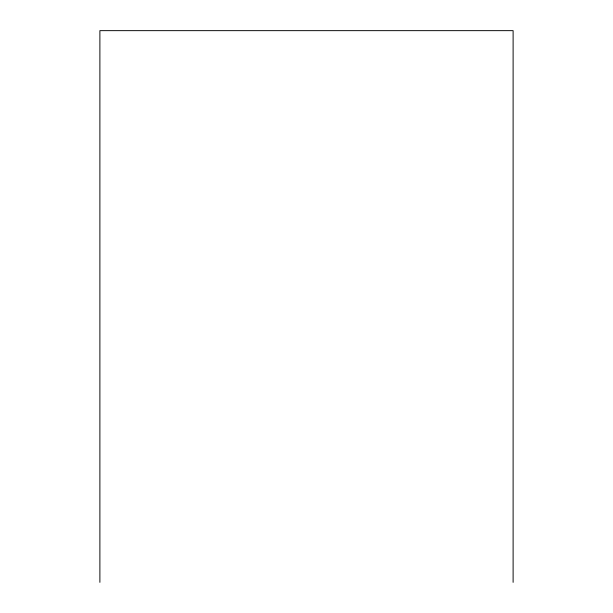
<?xml version="1.0" encoding="UTF-8"?>
<svg xmlns="http://www.w3.org/2000/svg" width="613" height="613" viewBox="0 0 613 613"><rect width="100%" height="100%" fill="white"/><g stroke="black" fill="none" stroke-linecap="round" stroke-linejoin="round"><path stroke-width="0.92" d="M513.112 582.35L513.112 30.65L99.888 30.65L99.888 582.35"/></g></svg>
